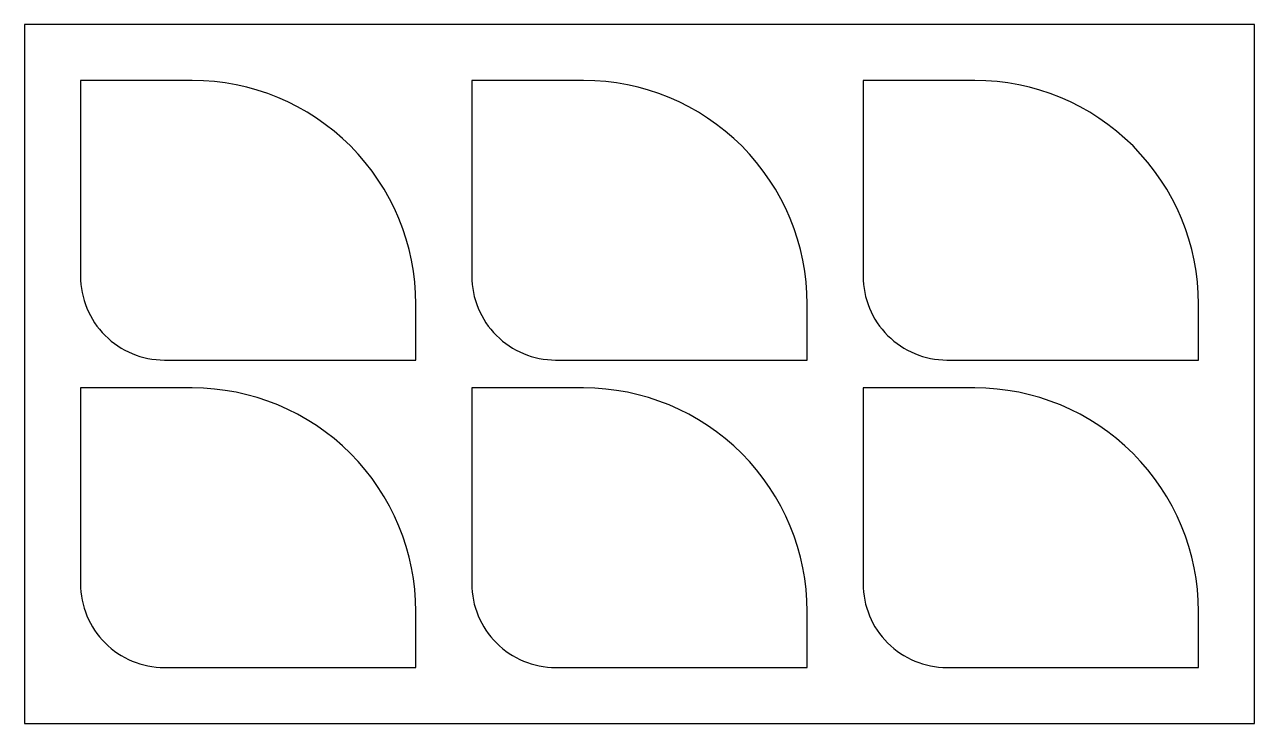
# Model space of a CAD drawing. Header units: millimetres. Extents: x 0 to 220, y 0 to 125.
import ezdxf

# ---------------------------------------------------------------- set-up
doc = ezdxf.new("R2010")
doc.units = ezdxf.units.MM
doc.layers.get('0').update_dxf_attribs({"linetype": 'CONTINUOUS'})

msp = doc.modelspace()

# ---------------------------------------------------------------- linework, layer by layer
msp.add_lwpolyline([(0, 0), (220, 0), (220, 125), (0, 125)], close=True)
for points in [[(30, 115), (10, 115), (10, 80, 0.414214), (25, 65), (70, 65), (70, 75, 0.414214)], [(100, 115), (80, 115), (80, 80, 0.414214), (95, 65), (140, 65), (140, 75, 0.414214)], [(170, 115), (150, 115), (150, 80, 0.414214), (165, 65), (210, 65), (210, 75, 0.414214)], [(30, 60), (10, 60), (10, 25, 0.414214), (25, 10), (70, 10), (70, 20, 0.414214)], [(100, 60), (80, 60), (80, 25, 0.414214), (95, 10), (140, 10), (140, 20, 0.414214)], [(170, 60), (150, 60), (150, 25, 0.414214), (165, 10), (210, 10), (210, 20, 0.414214)]]:
    msp.add_lwpolyline(points, format="xyb", close=True)

doc.saveas('drawing.dxf')
